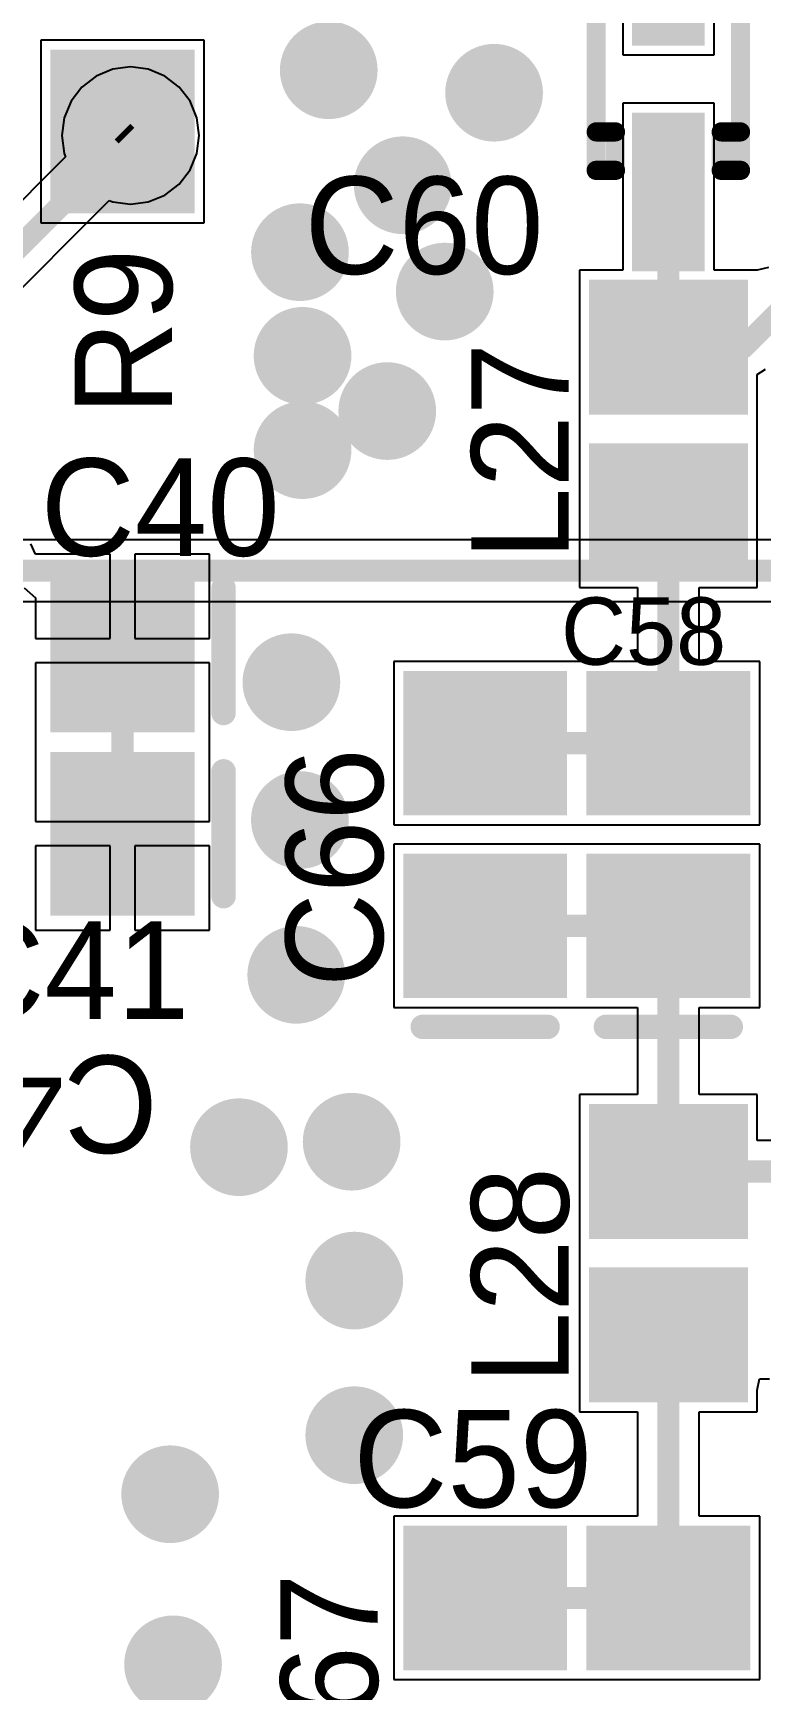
# Model space of a CAD drawing. Header units: millimetres. Extents: x 0 to 7.36, y -3.03 to 0.
# Drawn here: x 3.849 to 4.147, y -2.395 to -1.716 of the extents above; entities that cross this region are included whole.
import ezdxf

# ---------------------------------------------------------------- set-up
doc = ezdxf.new("R2010")
doc.units = ezdxf.units.MM
doc.header["$MEASUREMENT"] = 0
for name, color, linetype in [('BottomLayer', 5, 'Continuous'), ('MultiLayer', 9, 'Continuous'), ('TopLayer', 1, 'Continuous'), ('TopOverlay', 2, 'Continuous'), ('TopPaste', 8, 'Continuous'), ('TopSolder', 216, 'Continuous'), ('ViaHoleLayer', 16, 'Continuous')]:
    doc.layers.add(name, color=color, linetype=linetype)

# ---------------------------------------------------------------- blocks, each defined once
blk = doc.blocks.new('SOD_323_35')
at = {"layer": 'TopLayer'}
for points in [[(-0.0748, -0.01083), (-0.01772, -0.01083), (-0.0748, 0.01083), (-0.01772, 0.01083)], [(0.01772, -0.01083), (0.0748, -0.01083), (0.01772, 0.01083), (0.0748, 0.01083)]]:
    blk.add_solid(points, dxfattribs=at)
at = {"layer": 'TopOverlay', "const_width": 0.00787}
for points in [[(-0.0374, 0.02165), (-0.0374, 0.02953)], [(0.0374, 0.02953), (-0.0374, 0.02953)], [(0.02165, 0.02165), (0.02165, 0.02953)], [(0.0374, 0.02165), (0.0374, 0.02953)], [(0.0374, 0.02165), (0.02165, 0.02165)], [(-0.0374, -0.02953), (-0.0374, -0.02165)], [(0.02165, -0.02953), (0.02165, -0.02165)], [(0.0374, -0.02165), (0.02165, -0.02165)], [(0.0374, -0.02953), (0.0374, -0.02165)], [(0.0374, -0.02953), (-0.0374, -0.02953)]]:
    blk.add_lwpolyline(points, dxfattribs=at)
at = {"layer": 'TopOverlay', "const_width": 0.00394}
for points in [[(-0.03937, 0.02953, 1), (-0.03543, 0.02953, 1)], [(-0.03937, 0.02953, 1), (-0.03543, 0.02953, 1)], [(0.01969, 0.02953, 1), (0.02362, 0.02953, 1)], [(0.03543, 0.02953, 1), (0.03937, 0.02953, 1)], [(0.03543, 0.02953, 1), (0.03937, 0.02953, 1)], [(-0.03937, 0.02165, 1), (-0.03543, 0.02165, 1)], [(0.01969, 0.02165, 1), (0.02362, 0.02165, 1)], [(0.01969, 0.02165, 1), (0.02362, 0.02165, 1)], [(0.03543, 0.02165, 1), (0.03937, 0.02165, 1)], [(0.03543, 0.02165, 1), (0.03937, 0.02165, 1)], [(-0.03937, -0.02165, 1), (-0.03543, -0.02165, 1)], [(0.01969, -0.02165, 1), (0.02362, -0.02165, 1)], [(0.01969, -0.02165, 1), (0.02362, -0.02165, 1)], [(0.03543, -0.02165, 1), (0.03937, -0.02165, 1)], [(0.03543, -0.02165, 1), (0.03937, -0.02165, 1)], [(-0.03937, -0.02953, 1), (-0.03543, -0.02953, 1)], [(-0.03937, -0.02953, 1), (-0.03543, -0.02953, 1)], [(0.01969, -0.02953, 1), (0.02362, -0.02953, 1)], [(0.03543, -0.02953, 1), (0.03937, -0.02953, 1)], [(0.03543, -0.02953, 1), (0.03937, -0.02953, 1)]]:
    blk.add_lwpolyline(points, format="xyb", close=True, dxfattribs=at)
at = {"layer": 'TopPaste'}
for points in [[(-0.0748, -0.01083), (-0.01772, -0.01083), (-0.0748, 0.01083), (-0.01772, 0.01083)], [(0.01772, -0.01083), (0.0748, -0.01083), (0.01772, 0.01083), (0.0748, 0.01083)]]:
    blk.add_solid(points, dxfattribs=at)
at = {"layer": 'TopSolder'}
for points in [[(-0.0788, -0.01483), (-0.01372, -0.01483), (-0.0788, 0.01483), (-0.01372, 0.01483)], [(0.01372, -0.01483), (0.0788, -0.01483), (0.01372, 0.01483), (0.0788, 0.01483)]]:
    blk.add_solid(points, dxfattribs=at)
blk = doc.blocks.new('IND_0805_62')
at = {"layer": 'TopLayer'}
for points in [[(-0.05709, -0.02854), (-0.00984, -0.02854), (-0.05709, 0.02854), (-0.00984, 0.02854)], [(0.00984, -0.02854), (0.05709, -0.02854), (0.00984, 0.02854), (0.05709, 0.02854)]]:
    blk.add_solid(points, dxfattribs=at)
at = {"layer": 'TopPaste'}
for points in [[(-0.05709, -0.02854), (-0.00984, -0.02854), (-0.05709, 0.02854), (-0.00984, 0.02854)], [(0.00984, -0.02854), (0.05709, -0.02854), (0.00984, 0.02854), (0.05709, 0.02854)]]:
    blk.add_solid(points, dxfattribs=at)
at = {"layer": 'TopSolder'}
for points in [[(-0.06109, -0.03254), (-0.00584, -0.03254), (-0.06109, 0.03254), (-0.00584, 0.03254)], [(0.00584, -0.03254), (0.06109, -0.03254), (0.00584, 0.03254), (0.06109, 0.03254)]]:
    blk.add_solid(points, dxfattribs=at)
blk = doc.blocks.new('IND_0805_63')
at = {"layer": 'TopLayer'}
for points in [[(-0.05709, -0.02854), (-0.00984, -0.02854), (-0.05709, 0.02854), (-0.00984, 0.02854)], [(0.00984, -0.02854), (0.05709, -0.02854), (0.00984, 0.02854), (0.05709, 0.02854)]]:
    blk.add_solid(points, dxfattribs=at)
at = {"layer": 'TopPaste'}
for points in [[(-0.05709, -0.02854), (-0.00984, -0.02854), (-0.05709, 0.02854), (-0.00984, 0.02854)], [(0.00984, -0.02854), (0.05709, -0.02854), (0.00984, 0.02854), (0.05709, 0.02854)]]:
    blk.add_solid(points, dxfattribs=at)
at = {"layer": 'TopSolder'}
for points in [[(-0.06109, -0.03254), (-0.00584, -0.03254), (-0.06109, 0.03254), (-0.00584, 0.03254)], [(0.00584, -0.03254), (0.06109, -0.03254), (0.00584, 0.03254), (0.06109, 0.03254)]]:
    blk.add_solid(points, dxfattribs=at)
blk = doc.blocks.new('CAP_0805_71')
at = {"layer": 'TopLayer'}
for points in [[(-0.05511, -0.02953), (-0.00393, -0.02953), (-0.05511, 0.02953), (-0.00393, 0.02953)], [(0.0197, -0.02953), (0.07088, -0.02953), (0.0197, 0.02953), (0.07088, 0.02953)]]:
    blk.add_solid(points, dxfattribs=at)
at = {"layer": 'TopOverlay', "const_width": 0.01}
blk.add_lwpolyline([(-0.07088, 0.02557), (-0.07088, -0.02557)], dxfattribs=at)
at = {"layer": 'TopOverlay', "const_width": 0.005}
for points in [[(-0.07338, 0.02557, 1), (-0.06838, 0.02557, 1)], [(-0.07338, -0.02557, 1), (-0.06838, -0.02557, 1)]]:
    blk.add_lwpolyline(points, format="xyb", close=True, dxfattribs=at)
at = {"layer": 'TopPaste'}
for points in [[(-0.05511, -0.02953), (-0.00393, -0.02953), (-0.05511, 0.02953), (-0.00393, 0.02953)], [(0.0197, -0.02953), (0.07088, -0.02953), (0.0197, 0.02953), (0.07088, 0.02953)]]:
    blk.add_solid(points, dxfattribs=at)
at = {"layer": 'TopSolder'}
for points in [[(-0.05911, -0.03353), (0.00007, -0.03353), (-0.05911, 0.03353), (0.00007, 0.03353)], [(0.0157, -0.03353), (0.07488, -0.03353), (0.0157, 0.03353), (0.07488, 0.03353)]]:
    blk.add_solid(points, dxfattribs=at)
blk = doc.blocks.new('CAP_0805_145')
at = {"layer": 'TopLayer'}
for points in [[(-0.05511, -0.02953), (-0.00393, -0.02953), (-0.05511, 0.02953), (-0.00393, 0.02953)], [(0.0197, -0.02953), (0.07088, -0.02953), (0.0197, 0.02953), (0.07088, 0.02953)]]:
    blk.add_solid(points, dxfattribs=at)
at = {"layer": 'TopOverlay', "const_width": 0.01}
blk.add_lwpolyline([(-0.07088, 0.02557), (-0.07088, -0.02557)], dxfattribs=at)
at = {"layer": 'TopOverlay', "const_width": 0.005}
for points in [[(-0.07338, 0.02557, 1), (-0.06838, 0.02557, 1)], [(-0.07338, -0.02557, 1), (-0.06838, -0.02557, 1)]]:
    blk.add_lwpolyline(points, format="xyb", close=True, dxfattribs=at)
at = {"layer": 'TopPaste'}
for points in [[(-0.05511, -0.02953), (-0.00393, -0.02953), (-0.05511, 0.02953), (-0.00393, 0.02953)], [(0.0197, -0.02953), (0.07088, -0.02953), (0.0197, 0.02953), (0.07088, 0.02953)]]:
    blk.add_solid(points, dxfattribs=at)
at = {"layer": 'TopSolder'}
for points in [[(-0.05911, -0.03353), (0.00007, -0.03353), (-0.05911, 0.03353), (0.00007, 0.03353)], [(0.0157, -0.03353), (0.07488, -0.03353), (0.0157, 0.03353), (0.07488, 0.03353)]]:
    blk.add_solid(points, dxfattribs=at)
blk = doc.blocks.new('CAP_0805_150')
at = {"layer": 'TopLayer'}
for points in [[(-0.05511, -0.02953), (-0.00393, -0.02953), (-0.05511, 0.02953), (-0.00393, 0.02953)], [(0.0197, -0.02953), (0.07088, -0.02953), (0.0197, 0.02953), (0.07088, 0.02953)]]:
    blk.add_solid(points, dxfattribs=at)
at = {"layer": 'TopOverlay', "const_width": 0.01}
blk.add_lwpolyline([(-0.07088, 0.02557), (-0.07088, -0.02557)], dxfattribs=at)
at = {"layer": 'TopOverlay', "const_width": 0.005}
for points in [[(-0.07338, 0.02557, 1), (-0.06838, 0.02557, 1)], [(-0.07338, -0.02557, 1), (-0.06838, -0.02557, 1)]]:
    blk.add_lwpolyline(points, format="xyb", close=True, dxfattribs=at)
at = {"layer": 'TopPaste'}
for points in [[(-0.05511, -0.02953), (-0.00393, -0.02953), (-0.05511, 0.02953), (-0.00393, 0.02953)], [(0.0197, -0.02953), (0.07088, -0.02953), (0.0197, 0.02953), (0.07088, 0.02953)]]:
    blk.add_solid(points, dxfattribs=at)
at = {"layer": 'TopSolder'}
for points in [[(-0.05911, -0.03353), (0.00007, -0.03353), (-0.05911, 0.03353), (0.00007, 0.03353)], [(0.0157, -0.03353), (0.07488, -0.03353), (0.0157, 0.03353), (0.07488, 0.03353)]]:
    blk.add_solid(points, dxfattribs=at)
blk = doc.blocks.new('CAP_0805_151')
at = {"layer": 'TopLayer'}
for points in [[(-0.05511, -0.02953), (-0.00393, -0.02953), (-0.05511, 0.02953), (-0.00393, 0.02953)], [(0.0197, -0.02953), (0.07088, -0.02953), (0.0197, 0.02953), (0.07088, 0.02953)]]:
    blk.add_solid(points, dxfattribs=at)
at = {"layer": 'TopOverlay', "const_width": 0.01}
blk.add_lwpolyline([(-0.07088, 0.02557), (-0.07088, -0.02557)], dxfattribs=at)
at = {"layer": 'TopOverlay', "const_width": 0.005}
for points in [[(-0.07338, 0.02557, 1), (-0.06838, 0.02557, 1)], [(-0.07338, -0.02557, 1), (-0.06838, -0.02557, 1)]]:
    blk.add_lwpolyline(points, format="xyb", close=True, dxfattribs=at)
at = {"layer": 'TopPaste'}
for points in [[(-0.05511, -0.02953), (-0.00393, -0.02953), (-0.05511, 0.02953), (-0.00393, 0.02953)], [(0.0197, -0.02953), (0.07088, -0.02953), (0.0197, 0.02953), (0.07088, 0.02953)]]:
    blk.add_solid(points, dxfattribs=at)
at = {"layer": 'TopSolder'}
for points in [[(-0.05911, -0.03353), (0.00007, -0.03353), (-0.05911, 0.03353), (0.00007, 0.03353)], [(0.0157, -0.03353), (0.07488, -0.03353), (0.0157, 0.03353), (0.07488, 0.03353)]]:
    blk.add_solid(points, dxfattribs=at)
blk = doc.blocks.new('CAP_0805_220')
at = {"layer": 'TopLayer'}
for points in [[(-0.05511, -0.02953), (-0.00393, -0.02953), (-0.05511, 0.02953), (-0.00393, 0.02953)], [(0.0197, -0.02953), (0.07088, -0.02953), (0.0197, 0.02953), (0.07088, 0.02953)]]:
    blk.add_solid(points, dxfattribs=at)
at = {"layer": 'TopOverlay', "const_width": 0.01}
blk.add_lwpolyline([(-0.07088, 0.02557), (-0.07088, -0.02557)], dxfattribs=at)
at = {"layer": 'TopOverlay', "const_width": 0.005}
for points in [[(-0.07338, 0.02557, 1), (-0.06838, 0.02557, 1)], [(-0.07338, -0.02557, 1), (-0.06838, -0.02557, 1)]]:
    blk.add_lwpolyline(points, format="xyb", close=True, dxfattribs=at)
at = {"layer": 'TopPaste'}
for points in [[(-0.05511, -0.02953), (-0.00393, -0.02953), (-0.05511, 0.02953), (-0.00393, 0.02953)], [(0.0197, -0.02953), (0.07088, -0.02953), (0.0197, 0.02953), (0.07088, 0.02953)]]:
    blk.add_solid(points, dxfattribs=at)
at = {"layer": 'TopSolder'}
for points in [[(-0.05911, -0.03353), (0.00007, -0.03353), (-0.05911, 0.03353), (0.00007, 0.03353)], [(0.0157, -0.03353), (0.07488, -0.03353), (0.0157, 0.03353), (0.07488, 0.03353)]]:
    blk.add_solid(points, dxfattribs=at)
blk = doc.blocks.new('RES_0805_265')
at = {"layer": 'TopLayer'}
for points in [[(-0.06299, -0.02953), (-0.01181, -0.02953), (-0.06299, 0.02953), (-0.01181, 0.02953)], [(0.01181, -0.02953), (0.06299, -0.02953), (0.01181, 0.02953), (0.06299, 0.02953)]]:
    blk.add_solid(points, dxfattribs=at)
at = {"layer": 'TopPaste'}
for points in [[(-0.06299, -0.02953), (-0.01181, -0.02953), (-0.06299, 0.02953), (-0.01181, 0.02953)], [(0.01181, -0.02953), (0.06299, -0.02953), (0.01181, 0.02953), (0.06299, 0.02953)]]:
    blk.add_solid(points, dxfattribs=at)
at = {"layer": 'TopSolder'}
for points in [[(-0.06699, -0.03353), (-0.00781, -0.03353), (-0.06699, 0.03353), (-0.00781, 0.03353)], [(0.00781, -0.03353), (0.06699, -0.03353), (0.00781, 0.03353), (0.06699, 0.03353)]]:
    blk.add_solid(points, dxfattribs=at)
blk = doc.blocks.new('CAP_0805_266')
at = {"layer": 'TopLayer'}
for points in [[(-0.05511, -0.02953), (-0.00393, -0.02953), (-0.05511, 0.02953), (-0.00393, 0.02953)], [(0.0197, -0.02953), (0.07088, -0.02953), (0.0197, 0.02953), (0.07088, 0.02953)]]:
    blk.add_solid(points, dxfattribs=at)
at = {"layer": 'TopOverlay', "const_width": 0.01}
blk.add_lwpolyline([(-0.07088, 0.02557), (-0.07088, -0.02557)], dxfattribs=at)
at = {"layer": 'TopOverlay', "const_width": 0.005}
for points in [[(-0.07338, 0.02557, 1), (-0.06838, 0.02557, 1)], [(-0.07338, -0.02557, 1), (-0.06838, -0.02557, 1)]]:
    blk.add_lwpolyline(points, format="xyb", close=True, dxfattribs=at)
at = {"layer": 'TopPaste'}
for points in [[(-0.05511, -0.02953), (-0.00393, -0.02953), (-0.05511, 0.02953), (-0.00393, 0.02953)], [(0.0197, -0.02953), (0.07088, -0.02953), (0.0197, 0.02953), (0.07088, 0.02953)]]:
    blk.add_solid(points, dxfattribs=at)
at = {"layer": 'TopSolder'}
for points in [[(-0.05911, -0.03353), (0.00007, -0.03353), (-0.05911, 0.03353), (0.00007, 0.03353)], [(0.0157, -0.03353), (0.07488, -0.03353), (0.0157, 0.03353), (0.07488, 0.03353)]]:
    blk.add_solid(points, dxfattribs=at)

msp = doc.modelspace()

# ---------------------------------------------------------------- linework, layer by layer
at = {"layer": 'BottomLayer'}
for p, q in [((3.8747, -1.73398), (3.86888, -1.73845)), ((3.88148, -1.73117), (3.8747, -1.73398)), ((3.88876, -1.73022), (3.88148, -1.73117)), ((3.89604, -1.73117), (3.88876, -1.73022)), ((3.90282, -1.73398), (3.89604, -1.73117)), ((3.90864, -1.73845), (3.90282, -1.73398)), ((3.86888, -1.73845), (3.86441, -1.74427)), ((3.91311, -1.74427), (3.90864, -1.73845)), ((3.86441, -1.74427), (3.8616, -1.75105)), ((3.91592, -1.75105), (3.91311, -1.74427)), ((3.8616, -1.75105), (3.86065, -1.75833)), ((3.91687, -1.75833), (3.91592, -1.75105)), ((3.86065, -1.75833), (3.8616, -1.76561)), ((3.91592, -1.76561), (3.91687, -1.75833)), ((3.86219, -1.76702), (3.70535, -1.92386)), ((3.8616, -1.76561), (3.86219, -1.76702)), ((3.91311, -1.77239), (3.91592, -1.76561)), ((3.90864, -1.77821), (3.91311, -1.77239)), ((3.89604, -1.78549), (3.90282, -1.78268)), ((3.90282, -1.78268), (3.90864, -1.77821)), ((3.74574, -1.91924), (3.88007, -1.7849)), ((3.88007, -1.7849), (3.88148, -1.78549)), ((3.88148, -1.78549), (3.88876, -1.78645)), ((3.88876, -1.78645), (3.89604, -1.78549)), ((4.19513, -1.92386), (3.74765, -1.92386)), ((1.11364, -1.94914), (4.62336, -1.94914))]:
    msp.add_line(p, q, dxfattribs=at)
for points, const_width in [([(3.95991, -1.73158, 1), (3.97991, -1.73158, 1)], 0.02), ([(4.0276, -1.74079, 1), (4.0476, -1.74079, 1)], 0.02), ([(3.87876, -1.75833, 1), (3.89876, -1.75833, 1)], 0.02), ([(3.8865, -1.75833, 1), (3.89102, -1.75833, 1)], 0.00453), ([(3.99019, -1.77866, 1), (4.01019, -1.77866, 1)], 0.02), ([(3.94811, -1.80607, 1), (3.96811, -1.80607, 1)], 0.02), ([(4.00739, -1.8222, 1), (4.02739, -1.8222, 1)], 0.02), ([(3.94918, -1.84851, 1), (3.96918, -1.84851, 1)], 0.02), ([(3.98386, -1.87113, 1), (4.00386, -1.87113, 1)], 0.02), ([(3.94918, -1.88713, 1), (3.96918, -1.88713, 1)], 0.02), ([(3.94461, -1.98214, 1), (3.96461, -1.98214, 1)], 0.02), ([(3.94808, -2.03855, 1), (3.96808, -2.03855, 1)], 0.02), ([(3.9466, -2.10197, 1), (3.9666, -2.10197, 1)], 0.02), ([(3.96928, -2.1703, 1), (3.98928, -2.1703, 1)], 0.02), ([(3.92315, -2.17254, 1), (3.94315, -2.17254, 1)], 0.02), ([(3.97035, -2.22716, 1), (3.99035, -2.22716, 1)], 0.02), ([(3.97035, -2.29046, 1), (3.99035, -2.29046, 1)], 0.02), ([(3.89498, -2.31464, 1), (3.91498, -2.31464, 1)], 0.02), ([(3.89615, -2.38428, 1), (3.91615, -2.38428, 1)], 0.02)]:
    msp.add_lwpolyline(points, format="xyb", close=True, dxfattribs=dict(at, const_width=const_width))
at = {"layer": 'BottomLayer', "const_width": 0.00906}
for points in [[(3.71059, -1.9365), (3.88876, -1.75833)], [(1.0887, -1.9365), (4.62336, -1.9365)], [(1.0887, -1.9365), (4.20037, -1.9365)]]:
    msp.add_lwpolyline(points, dxfattribs=at)
at = {"layer": 'MultiLayer', "const_width": 0.02}
for points in [[(3.95991, -1.73158, 1), (3.97991, -1.73158, 1)], [(4.0276, -1.74079, 1), (4.0476, -1.74079, 1)], [(3.87876, -1.75833, 1), (3.89876, -1.75833, 1)], [(3.99019, -1.77866, 1), (4.01019, -1.77866, 1)], [(3.94811, -1.80607, 1), (3.96811, -1.80607, 1)], [(4.00739, -1.8222, 1), (4.02739, -1.8222, 1)], [(3.94918, -1.84851, 1), (3.96918, -1.84851, 1)], [(3.98386, -1.87113, 1), (4.00386, -1.87113, 1)], [(3.94918, -1.88713, 1), (3.96918, -1.88713, 1)], [(3.94461, -1.98214, 1), (3.96461, -1.98214, 1)], [(3.94808, -2.03855, 1), (3.96808, -2.03855, 1)], [(3.9466, -2.10197, 1), (3.9666, -2.10197, 1)], [(3.96928, -2.1703, 1), (3.98928, -2.1703, 1)], [(3.92315, -2.17254, 1), (3.94315, -2.17254, 1)], [(3.97035, -2.22716, 1), (3.99035, -2.22716, 1)], [(3.97035, -2.29046, 1), (3.99035, -2.29046, 1)], [(3.89498, -2.31464, 1), (3.91498, -2.31464, 1)], [(3.89615, -2.38428, 1), (3.91615, -2.38428, 1)]]:
    msp.add_lwpolyline(points, format="xyb", close=True, dxfattribs=at)
at = {"layer": 'TopLayer'}
for p, q in [((4.09024, -1.68969), (4.09024, -1.72532)), ((4.12764, -1.72532), (4.12764, -1.68969)), ((3.91894, -1.7193), (3.85202, -1.7193)), ((3.85202, -1.7193), (3.85202, -1.7941)), ((3.91894, -1.7941), (3.91894, -1.7193)), ((4.09024, -1.72532), (4.12764, -1.72532)), ((4.12764, -1.74501), (4.09024, -1.74501)), ((4.09024, -1.74501), (4.09024, -1.81349)), ((4.12764, -1.81349), (4.12764, -1.74501)), ((3.85202, -1.7941), (3.91894, -1.7941)), ((4.09024, -1.81349), (4.07252, -1.81349)), ((4.07252, -1.81349), (4.07252, -1.87542)), ((4.14536, -1.81349), (4.12764, -1.81349)), ((4.14988, -1.81233), (4.14536, -1.81349)), ((4.14536, -1.81349), (4.14536, -1.81349)), ((4.14536, -1.85619), (4.14874, -1.85393)), ((4.14536, -1.87542), (4.14536, -1.85619)), ((4.07252, -1.87542), (4.07252, -1.87648)), ((4.07252, -1.87648), (4.07252, -1.88042)), ((4.14536, -1.87648), (4.14536, -1.87542)), ((4.14536, -1.88042), (4.14536, -1.87648)), ((4.07252, -1.88042), (4.07252, -1.88148)), ((4.07252, -1.88148), (4.07252, -1.94341)), ((4.14536, -1.88148), (4.14536, -1.88042)), ((4.14536, -1.94341), (4.14536, -1.88148)), ((3.84989, -1.92967), (3.84788, -1.92551)), ((3.85288, -1.92967), (3.84989, -1.92967)), ((3.88048, -1.92967), (3.85288, -1.92967)), ((3.88048, -1.9642), (3.88048, -1.92967)), ((3.92107, -1.92967), (3.89048, -1.92967)), ((3.89048, -1.92967), (3.89048, -1.9642)), ((3.92107, -1.9642), (3.92107, -1.92967)), ((3.84516, -1.94349), (3.84989, -1.94754)), ((4.07252, -1.94341), (4.0963, -1.94341)), ((4.0963, -1.94341), (4.0963, -1.97363)), ((4.12159, -1.97363), (4.12159, -1.94341)), ((4.12159, -1.94341), (4.14536, -1.94341)), ((3.84989, -1.94754), (3.84989, -1.9642)), ((3.84989, -1.9642), (3.88048, -1.9642)), ((3.89048, -1.9642), (3.92107, -1.9642)), ((4.07134, -1.97363), (3.99654, -1.97363)), ((3.99654, -1.97363), (3.99654, -2.04056)), ((4.07154, -1.97363), (4.07134, -1.97363)), ((4.07134, -1.97363), (4.07134, -1.97363)), ((4.0963, -1.97363), (4.07154, -1.97363)), ((4.07154, -1.97363), (4.07154, -1.97363)), ((4.14634, -1.97363), (4.12159, -1.97363)), ((4.14634, -2.04056), (4.14634, -1.97363)), ((3.88548, -1.9742), (3.84989, -1.9742)), ((3.84989, -1.9742), (3.84989, -2.00873)), ((3.92107, -1.9742), (3.88548, -1.9742)), ((3.92107, -2.00873), (3.92107, -1.9742)), ((3.84989, -2.00873), (3.84989, -2.0392)), ((3.92107, -2.0392), (3.92107, -2.00873)), ((3.84989, -2.0392), (3.88548, -2.0392)), ((3.88548, -2.0392), (3.92107, -2.0392)), ((3.99654, -2.04056), (4.07134, -2.04056)), ((4.07134, -2.04056), (4.07134, -2.04056)), ((4.07134, -2.04056), (4.07154, -2.04056)), ((4.07154, -2.04056), (4.07154, -2.04056)), ((4.07154, -2.04056), (4.14634, -2.04056)), ((4.07134, -2.04843), (3.99654, -2.04843)), ((3.99654, -2.04843), (3.99654, -2.11536)), ((4.07154, -2.04843), (4.07134, -2.04843)), ((4.07134, -2.04843), (4.07134, -2.04843)), ((4.14634, -2.04843), (4.07154, -2.04843)), ((4.07154, -2.04843), (4.07154, -2.04843)), ((4.14634, -2.11536), (4.14634, -2.04843)), ((3.88048, -2.0492), (3.84989, -2.0492)), ((3.84989, -2.0492), (3.84989, -2.08373)), ((3.88048, -2.08373), (3.88048, -2.0492)), ((3.92107, -2.0492), (3.89048, -2.0492)), ((3.89048, -2.0492), (3.89048, -2.08373)), ((3.92107, -2.08373), (3.92107, -2.0492)), ((3.84989, -2.08373), (3.88048, -2.08373)), ((3.89048, -2.08373), (3.92107, -2.08373)), ((3.99654, -2.11536), (4.07134, -2.11536)), ((4.07134, -2.11536), (4.07134, -2.11536)), ((4.07134, -2.11536), (4.07154, -2.11536)), ((4.07154, -2.11536), (4.07154, -2.11536)), ((4.07154, -2.11536), (4.0963, -2.11536)), ((4.0963, -2.11536), (4.0963, -2.15099)), ((4.12159, -2.15099), (4.12159, -2.11536)), ((4.12159, -2.11536), (4.14634, -2.11536)), ((4.0963, -2.15099), (4.07252, -2.15099)), ((4.07252, -2.15099), (4.07252, -2.21292)), ((4.14536, -2.15099), (4.12159, -2.15099)), ((4.14536, -2.16984), (4.14536, -2.15099)), ((4.15173, -2.16984), (4.14536, -2.16984)), ((4.07252, -2.21292), (4.07252, -2.21398)), ((4.07252, -2.21398), (4.07252, -2.21792)), ((4.07252, -2.21792), (4.07252, -2.21898)), ((4.07252, -2.21898), (4.07252, -2.28091)), ((4.14536, -2.27203), (4.14625, -2.2674)), ((4.14536, -2.28091), (4.14536, -2.27203)), ((4.14625, -2.2674), (4.15036, -2.2674)), ((4.07252, -2.28091), (4.0963, -2.28091)), ((4.0963, -2.28091), (4.0963, -2.32363)), ((4.12159, -2.32363), (4.12159, -2.28091)), ((4.12159, -2.28091), (4.14536, -2.28091)), ((4.07134, -2.32363), (3.99654, -2.32363)), ((3.99654, -2.32363), (3.99654, -2.39056)), ((4.07154, -2.32363), (4.07134, -2.32363)), ((4.07134, -2.32363), (4.07134, -2.32363)), ((4.0963, -2.32363), (4.07154, -2.32363)), ((4.07154, -2.32363), (4.07154, -2.32363)), ((4.14634, -2.32363), (4.12159, -2.32363)), ((4.14634, -2.39056), (4.14634, -2.32363)), ((3.99654, -2.39056), (4.07134, -2.39056)), ((4.07134, -2.39056), (4.07134, -2.39056)), ((4.07134, -2.39056), (4.07154, -2.39056)), ((4.07154, -2.39056), (4.07154, -2.39056)), ((4.07154, -2.39056), (4.14634, -2.39056))]:
    msp.add_line(p, q, dxfattribs=at)
for points, const_width in [([(3.95991, -1.73158, 1), (3.97991, -1.73158, 1)], 0.02), ([(4.0276, -1.74079, 1), (4.0476, -1.74079, 1)], 0.02), ([(3.87876, -1.75833, 1), (3.89876, -1.75833, 1)], 0.02), ([(3.88322, -1.7567, 1), (3.88774, -1.7567, 1)], 0.00453), ([(3.88485, -1.75833, 1), (3.88937, -1.75833, 1)], 0.00453), ([(3.88485, -1.75833, 1), (3.88937, -1.75833, 1)], 0.00453), ([(3.8865, -1.75833, 1), (3.89102, -1.75833, 1)], 0.00453), ([(3.99019, -1.77866, 1), (4.01019, -1.77866, 1)], 0.02), ([(4.10668, -1.76942, 1), (4.1112, -1.76942, 1)], 0.00453), ([(3.94811, -1.80607, 1), (3.96811, -1.80607, 1)], 0.02), ([(4.00739, -1.8222, 1), (4.02739, -1.8222, 1)], 0.02), ([(3.94918, -1.84851, 1), (3.96918, -1.84851, 1)], 0.02), ([(4.10668, -1.84499, 1), (4.1112, -1.84499, 1)], 0.00453), ([(4.10668, -1.84499, 1), (4.1112, -1.84499, 1)], 0.00453), ([(4.13754, -1.84499, 1), (4.14206, -1.84499, 1)], 0.00453), ([(4.13754, -1.84499, 1), (4.14206, -1.84499, 1)], 0.00453), ([(3.98386, -1.87113, 1), (4.00386, -1.87113, 1)], 0.02), ([(3.94918, -1.88713, 1), (3.96918, -1.88713, 1)], 0.02), ([(4.10668, -1.91192, 1), (4.1112, -1.91192, 1)], 0.00453), ([(3.88322, -1.9692, 1), (3.88774, -1.9692, 1)], 0.00453), ([(3.94461, -1.98214, 1), (3.96461, -1.98214, 1)], 0.02), ([(4.03168, -2.00709, 1), (4.0362, -2.00709, 1)], 0.00453), ([(4.10668, -2.00709, 1), (4.1112, -2.00709, 1)], 0.00453), ([(4.10668, -2.00709, 1), (4.1112, -2.00709, 1)], 0.00453), ([(3.94808, -2.03855, 1), (3.96808, -2.03855, 1)], 0.02), ([(3.88322, -2.0442, 1), (3.88774, -2.0442, 1)], 0.00453), ([(3.9466, -2.10197, 1), (3.9666, -2.10197, 1)], 0.02), ([(4.03168, -2.0819, 1), (4.0362, -2.0819, 1)], 0.00453), ([(4.10668, -2.0819, 1), (4.1112, -2.0819, 1)], 0.00453), ([(4.10668, -2.0819, 1), (4.1112, -2.0819, 1)], 0.00453), ([(3.96928, -2.1703, 1), (3.98928, -2.1703, 1)], 0.02), ([(3.92315, -2.17254, 1), (3.94315, -2.17254, 1)], 0.02), ([(4.10668, -2.18249, 1), (4.1112, -2.18249, 1)], 0.00453), ([(4.10668, -2.18249, 1), (4.1112, -2.18249, 1)], 0.00453), ([(3.97035, -2.22716, 1), (3.99035, -2.22716, 1)], 0.02), ([(4.10668, -2.24942, 1), (4.1112, -2.24942, 1)], 0.00453), ([(3.97035, -2.29046, 1), (3.99035, -2.29046, 1)], 0.02), ([(3.89498, -2.31464, 1), (3.91498, -2.31464, 1)], 0.02), ([(4.03168, -2.35709, 1), (4.0362, -2.35709, 1)], 0.00453), ([(4.10668, -2.35709, 1), (4.1112, -2.35709, 1)], 0.00453), ([(4.10668, -2.35709, 1), (4.1112, -2.35709, 1)], 0.00453), ([(3.89615, -2.38428, 1), (3.91615, -2.38428, 1)], 0.02)]:
    msp.add_lwpolyline(points, format="xyb", close=True, dxfattribs=dict(at, const_width=const_width))
at = {"layer": 'TopLayer', "const_width": 0.00906}
for points in [[(3.88548, -1.7567), (3.88711, -1.75833)], [(3.88711, -1.75833), (3.88876, -1.75833)], [(4.10894, -1.84499), (4.10894, -1.76942)], [(4.1398, -1.84499), (4.18414, -1.80065)], [(4.10894, -1.84499), (4.1398, -1.84499)], [(4.10894, -2.00709), (4.10894, -1.91192)], [(3.88548, -2.0442), (3.88548, -1.9692)], [(4.03394, -2.00709), (4.10894, -2.00709)], [(4.03394, -2.0819), (4.10894, -2.0819)], [(4.10894, -2.18249), (4.10894, -2.0819)], [(4.10894, -2.18249), (4.19644, -2.18249)], [(4.10894, -2.35709), (4.10894, -2.24942)], [(4.03394, -2.35709), (4.10894, -2.35709)]]:
    msp.add_lwpolyline(points, dxfattribs=at)
at = {"layer": 'ViaHoleLayer', "const_width": 0.00956}
for points in [[(3.96513, -1.73158, 1), (3.97469, -1.73158, 1)], [(4.03282, -1.74079, 1), (4.04238, -1.74079, 1)], [(3.88398, -1.75833, 1), (3.89354, -1.75833, 1)], [(3.99541, -1.77866, 1), (4.00497, -1.77866, 1)], [(3.95333, -1.80607, 1), (3.96289, -1.80607, 1)], [(4.01261, -1.8222, 1), (4.02217, -1.8222, 1)], [(3.9544, -1.84851, 1), (3.96396, -1.84851, 1)], [(3.98908, -1.87113, 1), (3.99864, -1.87113, 1)], [(3.9544, -1.88713, 1), (3.96396, -1.88713, 1)], [(3.94983, -1.98214, 1), (3.95939, -1.98214, 1)], [(3.9533, -2.03855, 1), (3.96286, -2.03855, 1)], [(3.95182, -2.10197, 1), (3.96138, -2.10197, 1)], [(3.92837, -2.17254, 1), (3.93793, -2.17254, 1)], [(3.9745, -2.1703, 1), (3.98406, -2.1703, 1)], [(3.97557, -2.22716, 1), (3.98513, -2.22716, 1)], [(3.97557, -2.29046, 1), (3.98513, -2.29046, 1)], [(3.9002, -2.31464, 1), (3.90976, -2.31464, 1)], [(3.90137, -2.38428, 1), (3.91093, -2.38428, 1)]]:
    msp.add_lwpolyline(points, format="xyb", close=True, dxfattribs=at)

# ---------------------------------------------------------------- block references
for name, p, rotation in [('SOD_323_35', (4.10894, -1.73517), 270), ('RES_0805_265', (3.84808, -1.7567), 180), ('IND_0805_63', (4.10894, -1.87845), 270), ('CAP_0805_220', (3.85596, -1.9692), 180), ('CAP_0805_145', (4.03394, -2.05238), 90), ('CAP_0805_71', (4.10894, -2.05238), 90), ('CAP_0805_266', (3.85596, -2.0442), 180), ('IND_0805_62', (4.10894, -2.21595), 270), ('CAP_0805_150', (4.03394, -2.40238), 90), ('CAP_0805_151', (4.10894, -2.40238), 90)]:
    msp.add_blockref(name, p, dxfattribs=dict(rotation=rotation))

# ---------------------------------------------------------------- texts
at = {"layer": 'TopOverlay'}
for s, height, p in [('C60', 0.039894, (3.96, -1.815)), ('C40', 0.039894, (3.85198, -1.93041)), ('C58', 0.027559, (4.065, -1.975)), ('C41', 0.039894, (3.815, -2.12)), ('C59', 0.039894, (3.98, -2.32))]:
    msp.add_text(s, height=height, dxfattribs=at).set_placement(p)
for s, rotation, p in [('R9', 90, (3.90577, -1.87283)), ('L27', 90, (4.06813, -1.93216)), ('C66', 90, (3.99215, -2.10702)), ('C47', 180, (3.9, -2.135)), ('L28', 90, (4.06813, -2.26964)), ('C67', 90, (3.99, -2.445))]:
    msp.add_text(s, height=0.039894, rotation=rotation, dxfattribs=at).set_placement(p)

doc.saveas('drawing.dxf')
